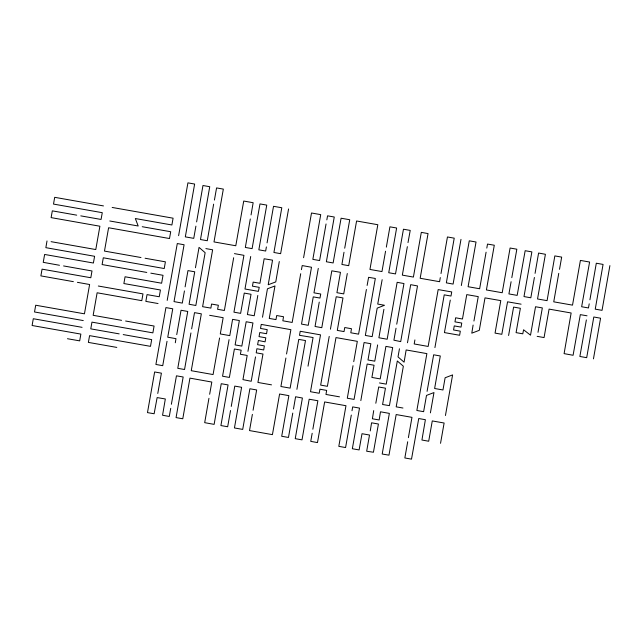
<?xml version="1.0" encoding="UTF-8"?>
<svg xmlns="http://www.w3.org/2000/svg" width="642" height="642" viewBox="0 0 642 642"><rect width="100%" height="100%" fill="white"/><g stroke="black" fill="none" stroke-linecap="round" stroke-linejoin="round"><path stroke-width="0.96" d="M370.257 430.926L371.566 422.805L378.419 424.017L373.443 452.241L366.678 451.23L369.503 435.027L362.008 433.711L359.119 449.93L352.346 448.734L359.512 408.095L352.683 406.892L352.001 410.76M373.716 410.599L372.4 418.777L379.165 419.972L380.481 411.795L389.365 413.392L382.199 454.03L388.972 455.162L396.17 414.555L411.971 417.348L408.392 437.651M175.306 342.772L175.972 338.655L167.747 337.202L172.754 308.802L165.925 307.598L155.902 364.463L162.731 365.667L167.024 341.311M473.106 325.061L471.79 333.174L479.285 330.325L485.007 297.872L500.784 300.617L495.054 333.102L501.827 334.297L507.557 301.812L521.095 304.172M440.292 277.585L439.601 281.702L420.165 278.275L428.045 233.584L421.312 232.364L413.4 277.079L402.341 275.129L407.357 246.664M251.062 214.934L253.157 202.712L243.727 201.05L235.783 245.758L213.995 241.922L223.336 189.101L216.571 187.913L214.428 200.055M293.482 409.042L295.585 396.764L302.406 398.024L295.24 438.671L302.005 439.858L309.171 399.22L317.87 400.752L312.855 429.217M344 252.258L341.905 264.472L348.702 265.676L356.583 220.984L377.825 224.724L369.944 269.447L381.966 271.566L385.553 251.231M47.01 240.951L45.855 247.668L94.591 256.294L93.403 263.027L44.627 254.457L43.239 262.345L59.481 265.274M319.251 302.101L315.053 326.473L321.786 327.693L331.81 270.828L340.461 272.32L336.93 292.696L343.727 293.892L347.29 273.524M360.836 400.6L367.16 364.014L374.053 365.234L371.895 377.44L380.208 378.908L385.914 346.383L392.679 347.579L386.235 384.141L379.462 382.945M196.621 221.907L202.968 185.514L209.741 186.71L200.489 239.538L207.286 240.734L213.642 204.156M190.931 332.941L184.551 369.519L177.778 368.323L187.745 311.442L181.036 310.263L176.743 334.618M250.292 218.97L245.332 247.443L252.097 248.639L259.986 203.915L266.751 205.111L258.838 249.826L265.668 251.03L266.39 246.921M231.256 406.418L234.779 386.099L241.609 387.303L234.442 427.949L242.716 429.41L249.882 388.763L256.656 389.959L253.076 410.262M262.506 317.212L267.449 288.796L274.977 285.947L269.263 318.432L275.98 319.588L276.694 315.535L283.523 316.739L282.841 320.799L292.174 322.445L300.705 273.725M279.302 261.535L275.763 281.91L268.204 284.751L272.545 260.154L264.143 258.774L259.946 283.299L253.173 282.103L252.458 286.155L259.232 287.343L258.397 291.372L244.979 289.004L250.709 256.495M535.067 273.356L538.59 253.044L545.411 254.28L537.531 298.971L547.08 300.649L554.84 255.909L561.67 257.113L559.519 269.319M589.918 299.79L596.306 263.22L603.071 264.416L595.246 309.147L602.044 310.343L609.9 265.619M593.457 358.87L600.567 318.215L593.802 316.988L586.692 357.674L579.862 356.47L586.371 319.917M178.612 235.678L187.921 182.858L194.63 184.045L185.321 236.866L193.748 238.351L195.906 226.144M185.105 286.862L187.97 270.603L194.735 271.799L189.077 304.26L195.834 305.488L205.143 252.699L199.044 247.387L195.449 267.746M184.447 290.922L182.296 303.096L174.022 301.612L184.085 244.746L177.288 243.551L167.193 300.408M170.724 408.328L169.287 416.457L162.562 415.246L165.331 398.971L157.138 397.583L154.128 413.753L147.475 412.613L154.642 371.967L161.407 373.163L157.772 393.458M191.645 328.897L194.518 312.638L201.339 313.842L191.252 370.699L213.072 374.551L219.58 337.997M208.947 398.305L204.686 422.669L214.131 424.37L221.241 383.715L228.07 384.919L220.904 425.558L227.669 426.753L230.534 410.527M209.661 394.26L211.812 382.054L189.944 378.13L182.777 418.777L176.069 417.597L183.163 376.998L176.454 375.819L171.374 404.275M233.672 257.723L224.371 310.487L217.598 309.292L218.376 305.255L211.547 304.051L210.889 308.112L202.607 306.683L212.63 249.81L205.873 248.59M247.948 351.343L252.956 322.942L246.183 321.746L241.833 346.094L235.124 344.906L239.354 320.543L232.589 319.355L229.78 335.622L220.294 333.944L223.159 317.686L209.621 315.302M257.803 295.448L254.224 315.752L247.395 314.548L251.03 294.285L244.257 293.089L240.622 313.352L233.945 312.173L243.936 255.331L234.458 253.63M267.072 242.869L273.524 206.307L281.798 207.759L273.917 252.483L280.626 253.67L288.571 208.955M255.5 356.912L251.207 381.268L242.957 379.631L247.186 355.451L240.389 354.256L241.175 350.187L234.402 348.991L229.387 377.424L222.557 376.22L229.066 339.666M252.378 414.379L249.521 430.573L272.425 434.642L279.591 394.003L288.868 395.641L281.702 436.279L288.475 437.443L292.768 413.087M285.899 358.035L280.907 386.508L290.128 388.137L298.779 339.401L305.496 340.557L296.893 389.325M326.048 223.978L319.604 260.556L312.847 259.368L320.719 214.629L311.506 213L303.586 257.715M318.28 268.404L313.97 292.824L320.743 294.02L319.965 298.057L313.256 296.877L308.248 325.309L301.515 324.09L311.506 267.249L302.205 265.571L301.419 269.672M326.834 219.877L327.548 215.832L334.257 217.012L326.369 261.759L333.134 262.955L341.087 218.216L349.73 219.741L344.706 248.205M308.016 366.173L313.071 337.531L299.501 335.325L300.215 331.272L320.518 334.859L310.495 391.724L319.194 393.257L319.941 389.212L326.65 390.4L325.967 394.453L339.498 396.836M312.173 433.27L310.744 441.367L317.477 442.587L324.643 401.948L345.974 405.712L338.807 446.351L345.581 447.546L351.302 415.061M329.226 336.392L320.663 385.104L327.396 386.323L335.991 337.588L357.321 341.343L353.742 361.655M353.028 365.699L347.298 398.217L354.063 399.404L364.094 342.539L370.859 343.735L367.994 359.985L374.767 361.181L377.632 344.923M366.405 289.486L358.589 334.153L350.797 332.781L351.479 328.728L344.746 327.54L344.032 331.585L337.291 330.397L342.98 297.936L336.215 296.748L330.429 329.185M386.34 247.13L389.919 226.827L396.628 228.006L388.739 272.73L395.512 273.925L403.457 229.218L410.222 230.406L408.007 242.604M383.908 309.332L378.892 337.764L387.174 339.225L397.149 282.311L403.97 283.547L396.74 324.178M375.819 403.248L378.692 386.99L385.457 388.177L382.584 404.5L389.421 405.64L397.31 360.981L403.353 366.221L396.186 406.835L402.959 408.031M396.026 328.231L393.915 340.196L400.712 341.608L410.687 284.671L417.509 285.939L407.485 342.772M399.444 348.775L398.016 356.904L404.083 362.176L406.153 349.954L426.882 353.614L416.859 410.479L423.624 411.674L426.497 395.416L433.976 392.559L430.397 412.87M414.909 339.907L414.194 343.96L428.15 346.447L438.173 289.582L451.719 291.933L450.997 296.05L444.224 294.855L434.923 347.611M407.694 441.768L404.845 457.963L411.514 459.142L418.736 418.536L425.389 419.707L421.93 440.035L428.696 441.231L432.275 420.927L444.12 423.014L440.54 443.317M441.006 273.532L447.45 236.97L454.223 238.166L446.342 282.857L453.1 284.077L460.988 239.362M445.444 415.518L452.602 374.912L445.123 377.761L442.972 389.975L434.626 388.498L440.3 355.973L433.655 354.801L427.082 391.347M473.94 321.032L478.25 296.612L466.758 294.622L462.465 319.01L455.635 317.798L454.977 321.859L461.75 323.054L461.036 327.107L454.263 325.911L453.549 329.964L460.314 331.184L459.624 335.268L444.424 332.588L450.283 300.095M486.082 252.194L479.638 288.756L468.09 286.725L476.035 242.01L469.27 240.822L461.325 285.529M486.805 248.085L487.511 244.072L494.292 245.228L486.403 289.951L502.204 292.736L510.093 248.021L516.834 249.208L511.81 277.673M508.592 335.493L513.6 307.085L520.373 308.28L516.08 332.636L522.789 333.816L523.575 329.779L530.525 335.18L535.532 306.748L542.338 307.919L538.004 332.323M534.401 277.48L530.822 297.784L523.992 296.58L531.873 251.889L525.164 250.709L517.163 295.376L508.913 293.924L511.096 281.718M558.757 273.364L553.741 301.836L572.52 305.135L580.408 260.419L589.597 262.032L581.644 306.748L588.473 307.951L589.204 303.843M286.549 353.983L290.898 329.667L261.238 324.403L260.524 328.447L267.224 329.635L266.566 333.728L259.801 332.532L259.031 336.617L265.804 337.812L265.074 341.841L258.397 340.477L257.594 344.698L264.36 345.894L263.71 349.954L256.88 348.75L256.222 352.835L262.987 354.031L257.915 382.455L271.51 384.855M382.159 279.671L377.729 304.067L384.502 305.263L377.191 308.144L372.167 336.633L365.346 335.429L375.329 278.467L368.612 277.312L367.12 285.433M587.029 315.8L580.32 314.644L573.089 355.275L564.093 353.63L571.139 312.991L549.079 309.107L544.063 337.572L537.169 336.352M103.474 205.922L54.698 197.319L53.511 204.084L102.279 212.687L101.059 219.452L80.78 215.873M112.173 207.454L173.091 218.192L171.895 224.981L135.334 218.537L138.19 226L109.79 220.992M76.703 215.158L52.315 210.857L51.119 217.622L99.895 226.225L95.778 249.553L51.087 241.673M142.243 226.714L170.708 231.73L169.504 238.535L108.594 227.758L104.477 251.086L140.983 257.522M145.092 258.245L165.403 261.832L164.216 268.533L103.298 257.795L102.102 264.56L146.769 272.441M150.814 273.155L163.02 275.306L161.624 283.218L125.062 276.774L123.874 283.547L160.436 289.991L159.24 296.756L147.034 294.606L145.838 301.379L158.044 303.53M63.574 265.932L91.999 270.972L90.811 277.745L42.067 269.15L40.879 275.891L73.357 281.645M98.322 286.019L142.981 293.892L141.794 300.665L97.127 292.784L93.154 315.326L121.555 320.334M125.615 321.016L154.08 326.04L152.876 332.869L91.958 322.132L90.771 328.865L119.171 333.872M83.259 320.567L34.516 311.972L35.703 305.231L84.447 313.826L89.615 284.51L77.409 282.328M82.064 327.332L33.296 318.729L32.1 325.502L80.868 334.097L79.68 340.87L67.466 338.719M123.224 334.586L151.689 339.61L150.493 346.343L89.575 335.638L88.379 342.403L116.788 347.41"/></g></svg>
